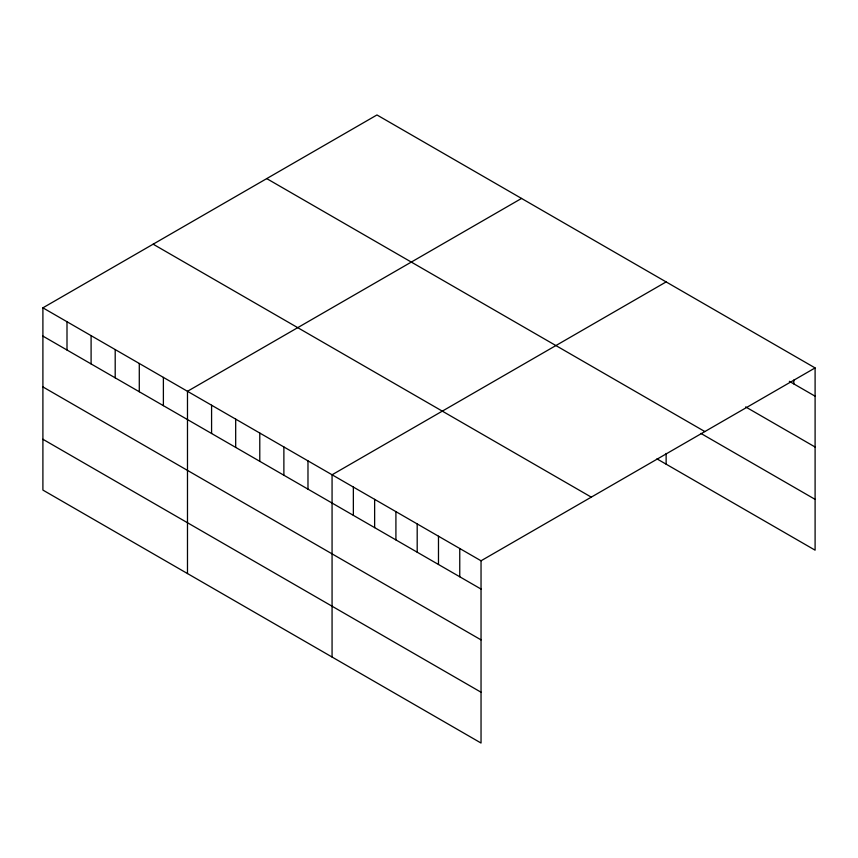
<?xml version="1.0" encoding="UTF-8"?>
<svg xmlns="http://www.w3.org/2000/svg" width="858" height="858" viewBox="0 0 858 858"><rect width="100%" height="100%" fill="white"/><g stroke="black" fill="none" stroke-linecap="round" stroke-linejoin="round"><path stroke-width="1.29" d="M42.9 307.829L481.038 560.789L481.038 743.039L42.9 490.079L42.9 307.829L376.962 114.961L815.1 367.921L815.1 550.171L656.949 458.869M521.546 198.434L187.484 391.302L187.484 573.562M666.13 281.917L332.067 474.785L332.067 657.035M481.038 560.789L815.1 367.921M789.339 381.317L815.1 396.192M745.656 406.917L815.1 447.007M266.72 178.603L704.858 431.563M700.857 433.397L815.1 499.356M153.142 244.187L591.28 497.136M42.9 336.1L481.038 589.06M42.9 386.915L481.038 639.875M42.9 439.264L481.038 692.224M793.822 380.051L793.822 383.901M666.13 453.464L666.13 464.167M459.759 548.498L459.759 576.769M438.481 536.218L438.481 564.489M417.192 523.927L417.192 552.198M395.913 511.636L395.913 539.918M374.635 499.356L374.635 527.627M353.357 487.065L353.357 515.336M307.979 460.864L307.979 489.146M283.88 446.954L283.88 475.225M259.781 433.043L259.781 461.314M235.682 419.133L235.682 447.404M211.583 405.212L211.583 433.494M163.385 377.391L163.385 405.662M139.286 363.481L139.286 391.752M115.197 349.571L115.197 377.842M91.098 335.65L91.098 363.931M66.999 321.739L66.999 350.01"/></g></svg>
